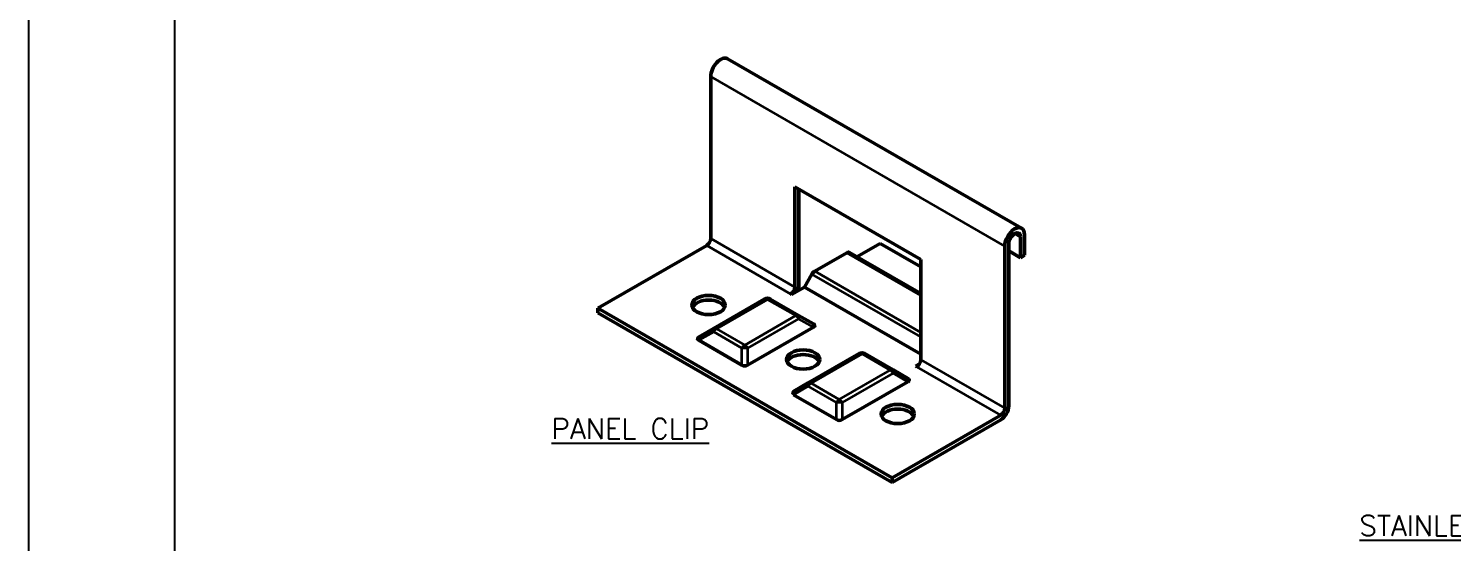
# Model space of a CAD drawing. Extents: x 110.1 to 118.6, y -2.7 to 8.3.
# Drawn here: x 110.12 to 115.6, y 1.25 to 3.23 of the extents above; entities that cross this region are included whole.
import ezdxf

# ---------------------------------------------------------------- set-up
doc = ezdxf.new("R2010")
doc.units = 0
doc.header["$LTSCALE"] = 0.5
doc.header["$MEASUREMENT"] = 0
doc.layers.add('BORDER', color=9, linetype='CONTINUOUS')
doc.layers.add('DIM', color=4, linetype='CONTINUOUS')
doc.layers.add('Visible (ANSI)', color=7, linetype='CONTINUOUS', lineweight=50)
doc.layers.add('Visible Narrow (ANSI)', color=7, linetype='CONTINUOUS', lineweight=35)
doc.styles.get("Standard").update_dxf_attribs({"font": 'romans.shx'})

msp = doc.modelspace()

# ---------------------------------------------------------------- linework, layer by layer
at = {"layer": 'BORDER'}
for p, q in [((110.1189, 8.3114), (110.1189, -2.6886)), ((110.6814, 7.8739), (110.6814, -2.2511))]:
    msp.add_line(p, q, dxfattribs=at)
at = {"layer": 'Visible (ANSI)', "color": 2}
for p, q in [((113.9446, 2.4598), (112.8118, 3.1121)), ((112.747, 3.0436), (112.747, 2.42)), ((113.5561, 2.3391), (113.0706, 2.6187)), ((113.0706, 2.6187), (113.0706, 2.2336)), ((113.0861, 2.2426), (113.0861, 2.6097)), ((113.9402, 2.3466), (113.9402, 2.4261)), ((113.9558, 2.4351), (113.9558, 2.3556)), ((112.7314, 2.3931), (112.3126, 2.1519)), ((113.2707, 2.3653), (113.1476, 2.2945)), ((113.5561, 2.2084), (113.2816, 2.3664)), ((113.4001, 2.4017), (113.3102, 2.35)), ((113.5561, 2.3118), (113.4001, 2.4017)), ((113.8797, 1.7677), (113.8797, 2.3913)), ((113.8952, 1.7767), (113.8952, 2.4002)), ((113.8952, 2.3725), (113.9402, 2.3466)), ((113.5561, 1.9541), (113.5561, 2.3391)), ((113.9558, 2.3556), (113.9402, 2.3466)), ((113.1366, 2.2829), (113.1082, 2.2336)), ((113.0551, 2.2067), (113.0583, 2.2049)), ((113.0583, 2.2049), (113.1082, 2.2336)), ((113.5561, 1.9757), (113.1082, 2.2336)), ((112.3126, 2.1519), (113.4454, 1.4996)), ((112.3126, 2.134), (112.3126, 2.1519)), ((112.7584, 2.0742), (112.9546, 2.1872)), ((112.9765, 2.1872), (113.0854, 2.1246)), ((112.3126, 2.134), (113.4454, 1.4817)), ((113.1423, 2.0916), (113.0854, 2.1245)), ((112.7014, 2.0413), (112.7584, 2.0742)), ((112.8892, 1.9332), (113.1423, 2.079)), ((112.7015, 2.0287), (112.8672, 1.9332)), ((113.3187, 1.9776), (113.1225, 1.8646)), ((113.4495, 1.9149), (113.3406, 1.9776)), ((113.55, 1.9364), (113.5373, 1.929)), ((113.5373, 1.929), (113.5405, 1.9272)), ((113.2533, 1.7236), (113.5064, 1.8693)), ((113.5064, 1.882), (113.4495, 1.9149)), ((113.0655, 1.8316), (113.1225, 1.8646)), ((113.0656, 1.819), (113.2313, 1.7236)), ((113.4454, 1.4996), (113.8642, 1.7408)), ((113.4454, 1.4817), (113.8642, 1.7228)), ((113.4454, 1.4817), (113.4454, 1.4996))]:
    msp.add_line(p, q, dxfattribs=at)
for centre, start, end in [((112.9656, 2.1682), 60.064, 119.936), ((113.0744, 2.1055), 59.9681, 60.064), ((112.7694, 2.0552), 119.936, 120.0319), ((113.3297, 1.9585), 60.064, 119.936), ((113.4385, 1.8959), 59.9681, 60.064), ((113.1335, 1.8455), 119.936, 120.0319)]:
    msp.add_arc(centre, 0.022, start, end, dxfattribs=at)
at = {"layer": 'Visible (ANSI)', "color": 2, "extrusion": (0, 0, -1)}
for centre, major_axis, ratio, start_param, end_param in [((112.785, 3.0655), (0.0268, 0.0466), 0.578093, 3.928925, 6.283185), ((113.9177, 2.4132), (0.0268, 0.0466), 0.578093, 3.928925, 7.070517), ((112.7314, 2.4111), (0.011, 0.019), 0.578093, 0.787332, 2.358128), ((113.9177, 2.4132), (0.0159, 0.0276), 0.578093, 3.928925, 7.070517), ((113.2707, 2.3474), (0.011, 0.019), 0.578093, 5.499721, 6.283185), ((113.1476, 2.2765), (0.011, 0.019), 0.578093, 4.714323, 5.499721), ((113.0551, 2.2247), (-0.011, -0.019), 0.578093, 3.928925, 5.499721), ((113.0551, 2.2247), (0.0219, 0.0381), 0.578093, 0.787332, 1.435547), ((112.7389, 2.1465), (-0.0641, 0), 0.575862, 0.245845, 2.895748), ((113.1093, 2.0853), (0.0381, 0), 0.332474, 5.76126, 6.806784), ((112.7344, 2.035), (-0.0381, 0), 0.332474, 5.759587, 6.805111), ((112.8782, 1.9522), (0.022, 0), 0.997422, 1.047198, 2.094395), ((113.103, 1.9368), (-0.0641, 0), 0.575862, 0.245845, 2.895748), ((113.5405, 1.9451), (0.011, 0.019), 0.578093, 0.787332, 2.358128), ((113.4734, 1.8756), (0.0381, 0), 0.332474, 5.76126, 6.806784), ((113.1009, 1.8272), (-0.0373, 0), 0.332474, 5.759587, 6.805111), ((113.4671, 1.7271), (-0.0641, 0), 0.575862, 0.245845, 2.895748), ((113.8642, 1.7588), (0.0219, 0.0381), 0.578093, 0.787332, 2.358128), ((113.8642, 1.7588), (-0.011, -0.019), 0.578093, 3.928925, 5.499721), ((113.2423, 1.7425), (0.022, 0), 0.997422, 1.047198, 2.094395)]:
    msp.add_ellipse(centre, major_axis=major_axis, ratio=ratio, start_param=start_param, end_param=end_param, dxfattribs=at)
for centre in [(112.7389, 2.1644), (113.103, 1.9548), (113.4671, 1.7451)]:
    msp.add_ellipse(centre, major_axis=(0.0641, 0), ratio=0.575862, dxfattribs=at)
at = {"layer": 'Visible Narrow (ANSI)', "color": 2}
for p, q in [((113.8797, 2.3913), (112.747, 3.0436)), ((112.747, 2.42), (113.0706, 2.2336)), ((113.9402, 2.4261), (113.9176, 2.4391)), ((113.0551, 2.2067), (112.7314, 2.3931)), ((113.5561, 2.201), (113.2707, 2.3653)), ((113.5561, 2.0414), (113.1366, 2.2829)), ((113.1476, 2.2945), (113.5561, 2.0593)), ((112.9656, 2.1861), (112.7694, 2.0732)), ((113.0744, 2.1235), (112.9656, 2.1861)), ((112.8782, 2.0105), (113.0744, 2.1235)), ((113.0854, 2.1119), (112.8892, 1.9989)), ((113.1423, 2.079), (113.0854, 2.1119)), ((112.7584, 2.0616), (112.7015, 2.0287)), ((112.8672, 1.9989), (112.7584, 2.0616)), ((112.7694, 2.0732), (112.8782, 2.0105)), ((112.8672, 1.9332), (112.8672, 1.9989)), ((112.8892, 1.9989), (112.8892, 1.9332)), ((113.3297, 1.9765), (113.1335, 1.8635)), ((113.4385, 1.9138), (113.3297, 1.9765)), ((113.8642, 1.7408), (113.5405, 1.9272)), ((113.5561, 1.9541), (113.8797, 1.7677)), ((113.2423, 1.8008), (113.4385, 1.9138)), ((113.4495, 1.9022), (113.2533, 1.7892)), ((113.5064, 1.8693), (113.4495, 1.9022)), ((113.1225, 1.8519), (113.0656, 1.819)), ((113.2313, 1.7892), (113.1225, 1.8519)), ((113.1335, 1.8635), (113.2423, 1.8008)), ((113.2313, 1.7236), (113.2313, 1.7892)), ((113.2533, 1.7892), (113.2533, 1.7236))]:
    msp.add_line(p, q, dxfattribs=at)
at = {"layer": 'Visible Narrow (ANSI)', "color": 2, "extrusion": (0, 0, -1)}
for centre, major_axis, ratio, start_param, end_param in [((112.9656, 2.1682), (-0.011, 0.019), 0.578093, 0, 0.783464), ((112.9656, 2.1682), (0.011, 0.019), 0.578093, 5.499721, 6.283185), ((113.0744, 2.1055), (0.011, 0.019), 0.578093, 5.499721, 6.283185), ((113.0744, 2.1055), (-0.011, 0.019), 0.578093, 0.783464, 1.568863), ((113.0744, 2.1055), (0.011, 0.019), 0.332474, 0, 1.045525), ((112.7694, 2.0552), (-0.011, 0.019), 0.332474, 5.237661, 6.283185), ((112.7694, 2.0552), (-0.011, 0.019), 0.578093, 0, 0.783464), ((112.7694, 2.0552), (-0.011, -0.019), 0.578093, 1.57273, 2.358128), ((112.8782, 1.9925), (0.011, 0.019), 0.578093, 4.714323, 5.499721), ((112.8782, 1.9925), (-0.022, 0), 0.335051, 1.047198, 2.094395), ((112.8782, 1.9925), (0.011, -0.019), 0.578093, 3.925057, 4.710455), ((113.3297, 1.9585), (-0.011, 0.019), 0.578093, 0, 0.783464), ((113.3297, 1.9585), (0.011, 0.019), 0.578093, 5.499721, 6.283185), ((113.1335, 1.8455), (-0.011, 0.019), 0.578093, 0, 0.783464), ((113.4385, 1.8959), (0.011, 0.019), 0.578093, 5.499721, 6.283185), ((113.4385, 1.8959), (-0.011, 0.019), 0.578093, 0.783464, 1.568863), ((113.4385, 1.8959), (0.011, 0.019), 0.332474, 0, 1.045525), ((113.1335, 1.8455), (-0.011, 0.019), 0.332474, 5.237661, 6.283185), ((113.1335, 1.8455), (-0.011, -0.019), 0.578093, 1.57273, 2.358128), ((113.2423, 1.7829), (0.011, 0.019), 0.578093, 4.714323, 5.499721), ((113.2423, 1.7829), (-0.022, 0), 0.335051, 1.047198, 2.094395), ((113.2423, 1.7829), (0.011, -0.019), 0.578093, 3.925057, 4.710455)]:
    msp.add_ellipse(centre, major_axis=major_axis, ratio=ratio, start_param=start_param, end_param=end_param, dxfattribs=at)

# ---------------------------------------------------------------- texts
at = {"layer": 'DIM'}
for s, p in [('%%UPANEL CLIP', (112.1332, 1.649)), ('%%USTAINLESS STEEL CLIP', (115.2456, 1.276))]:
    msp.add_text(s, height=0.07875, dxfattribs=at).set_placement(p)

doc.saveas('drawing.dxf')
